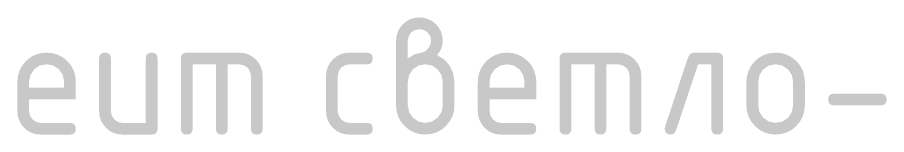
# Model space of a CAD drawing. Header units: millimetres. Extents: x 0 to 1189, y 0 to 841.
# Drawn here: x 1118.94 to 1141.5, y 750.13 to 753.15 of the extents above; entities that cross this region are included whole.
import ezdxf

# ---------------------------------------------------------------- set-up
doc = ezdxf.new("R2010")
doc.units = ezdxf.units.MM

msp = doc.modelspace()

# ---------------------------------------------------------------- hatches: boundary and pattern name
h = msp.add_hatch(color=7)
h.paths.add_polyline_path([(1129.074571, 752.096516), (1129.25847, 752.207241), (1129.426246, 752.244793), (1129.51761, 752.272285), (1129.599879, 752.350626), (1129.660306, 752.450121), (1129.679805, 752.549615), (1129.657757, 752.667162), (1129.59106, 752.765691), (1129.492806, 752.829977), (1129.375535, 752.850027), (1129.257781, 752.828323), (1129.159458, 752.765691), (1129.096344, 752.667162), (1129.074571, 752.549615)])
h.paths.add_polyline_path([(1129.828082, 752.185262), (1130.016047, 752.071229), (1130.16267, 751.906347), (1130.254309, 751.706669), (1130.285591, 751.491282), (1130.285591, 750.881637), (1130.271311, 750.731061), (1130.228816, 750.591078), (1130.158622, 750.462981), (1130.061246, 750.348061), (1129.946327, 750.251374), (1129.818229, 750.182696), (1129.678246, 750.141717), (1129.52767, 750.128126), (1129.375173, 750.141717), (1129.234975, 750.182696), (1129.106765, 750.251374), (1128.990235, 750.348061), (1128.89323, 750.464841), (1128.824388, 750.592732), (1128.783348, 750.731681), (1128.769749, 750.881637), (1128.769749, 752.549615), (1128.780902, 752.671778), (1128.814328, 752.784433), (1128.869975, 752.887579), (1128.947791, 752.981216), (1129.040749, 753.056716), (1129.142439, 753.111028), (1129.253742, 753.143842), (1129.375535, 753.154849), (1129.497698, 753.143782), (1129.610352, 753.110545), (1129.713498, 753.055088), (1129.807136, 752.977358), (1129.882403, 752.885951), (1129.936741, 752.78395), (1129.969684, 752.671718), (1129.980769, 752.549615), (1129.971252, 752.440827), (1129.942666, 752.343667), (1129.89496, 752.258392)])
h.paths.add_polyline_path([(1129.980769, 750.886047), (1129.980769, 751.491282), (1129.948454, 751.664845), (1129.84958, 751.813191), (1129.702681, 751.912065), (1129.52767, 751.94438), (1129.352659, 751.912065), (1129.20576, 751.813191), (1129.106886, 751.664845), (1129.074571, 751.491282), (1129.074571, 750.886047), (1129.106886, 750.709176), (1129.20576, 750.564137), (1129.352659, 750.463058), (1129.52767, 750.428538), (1129.702681, 750.463058), (1129.84958, 750.564137), (1129.948454, 750.710623)])
h = msp.add_hatch(color=7)
h.paths.add_polyline_path([(1119.699914, 751.94438), (1119.524903, 751.912065), (1119.378004, 751.813191), (1119.27913, 751.666292), (1119.246815, 751.491282), (1119.246815, 751.338595), (1120.153013, 751.338595), (1120.153013, 751.491282), (1120.120698, 751.666292), (1120.021823, 751.813191), (1119.874924, 751.912065)])
h.paths.add_polyline_path([(1119.246815, 751.034324), (1119.246815, 750.733361), (1119.269139, 750.617743), (1119.336111, 750.517835), (1119.433883, 750.450863), (1119.547778, 750.428538), (1120.305148, 750.428538), (1120.372026, 750.41903), (1120.419732, 750.390505), (1120.448317, 750.342962), (1120.457835, 750.276403), (1120.448317, 750.210214), (1120.419732, 750.164024), (1120.372026, 750.136954), (1120.305148, 750.128126), (1119.547778, 750.128126), (1119.425365, 750.138591), (1119.313029, 750.170501), (1119.211132, 750.224632), (1119.120035, 750.301759), (1119.042219, 750.394777), (1118.986572, 750.496889), (1118.953146, 750.609337), (1118.941993, 750.733361), (1118.941993, 751.486872), (1118.955592, 751.639378), (1118.996632, 751.779636), (1119.065473, 751.908009), (1119.162479, 752.024858), (1119.279009, 752.121545), (1119.407218, 752.190223), (1119.547416, 752.231202), (1119.699914, 752.244793), (1119.852411, 752.231262), (1119.992609, 752.190705), (1120.120818, 752.123172), (1120.237348, 752.028716), (1120.334354, 751.912186), (1120.403195, 751.783977), (1120.444235, 751.643779), (1120.457835, 751.491282), (1120.457835, 751.034324)])
h = msp.add_hatch(color=7)
h.dxf.hatch_style = 2
h.paths.add_polyline_path([(1122.579663, 752.096516), (1122.579663, 750.276403), (1122.570146, 750.210214), (1122.54156, 750.164024), (1122.493854, 750.136954), (1122.426976, 750.128126), (1121.669607, 750.128126), (1121.547194, 750.138591), (1121.434858, 750.170501), (1121.332961, 750.224632), (1121.241864, 750.301759), (1121.164048, 750.394777), (1121.108401, 750.496889), (1121.074975, 750.609337), (1121.063821, 750.733361), (1121.063821, 752.096516), (1121.073338, 752.160844), (1121.101924, 752.207241), (1121.14963, 752.235345), (1121.216508, 752.244793), (1121.283067, 752.235345), (1121.330609, 752.207241), (1121.359135, 752.160844), (1121.368643, 752.096516), (1121.368643, 750.733361), (1121.390967, 750.617743), (1121.45794, 750.517835), (1121.555712, 750.450863), (1121.669607, 750.428538), (1122.274841, 750.428538), (1122.274841, 752.096516), (1122.284349, 752.160844), (1122.312875, 752.207241), (1122.360417, 752.235345), (1122.426976, 752.244793), (1122.493854, 752.235345), (1122.54156, 752.207241), (1122.570146, 752.160844)])
h = msp.add_hatch(color=7)
h.dxf.hatch_style = 2
h.paths.add_polyline_path([(1123.338336, 752.244793), (1124.701492, 752.244793), (1124.822966, 752.233708), (1124.934104, 752.200764), (1125.035735, 752.146427), (1125.128683, 752.07116), (1125.2065, 751.977522), (1125.262146, 751.874376), (1125.295572, 751.761722), (1125.306726, 751.639558), (1125.306726, 750.276403), (1125.297209, 750.210214), (1125.268623, 750.164024), (1125.220917, 750.136954), (1125.154039, 750.128126), (1125.08748, 750.136954), (1125.039938, 750.164024), (1125.011412, 750.210214), (1125.001904, 750.276403), (1125.001904, 751.639558), (1124.980131, 751.756829), (1124.917017, 751.855084), (1124.818763, 751.919851), (1124.701492, 751.939971), (1124.39667, 751.939971), (1124.39667, 750.276403), (1124.387152, 750.210214), (1124.358567, 750.164024), (1124.310861, 750.136954), (1124.243983, 750.128126), (1124.179887, 750.136954), (1124.133464, 750.164024), (1124.105232, 750.210214), (1124.095706, 750.276403), (1124.095706, 751.939971), (1123.490472, 751.939971), (1123.490472, 750.276403), (1123.480963, 750.210214), (1123.452438, 750.164024), (1123.404895, 750.136954), (1123.338336, 750.128126), (1123.271458, 750.136954), (1123.223752, 750.164024), (1123.195167, 750.210214), (1123.18565, 750.276403), (1123.18565, 752.096516), (1123.195167, 752.160844), (1123.223752, 752.207241), (1123.271458, 752.235345)])
h = msp.add_hatch(color=7)
h.dxf.hatch_style = 2
h.paths.add_polyline_path([(1127.257685, 751.639558), (1127.257685, 750.733361), (1127.28001, 750.617743), (1127.346982, 750.517835), (1127.444754, 750.450863), (1127.558649, 750.428538), (1128.011197, 750.428538), (1128.078075, 750.41903), (1128.125781, 750.390505), (1128.154366, 750.342962), (1128.163883, 750.276403), (1128.154366, 750.210214), (1128.125781, 750.164024), (1128.078075, 750.136954), (1128.011197, 750.128126), (1127.558649, 750.128126), (1127.436236, 750.138591), (1127.3239, 750.170501), (1127.222003, 750.224632), (1127.130906, 750.301759), (1127.05309, 750.394777), (1126.997443, 750.496889), (1126.964017, 750.609337), (1126.952863, 750.733361), (1126.952863, 751.639558), (1126.964017, 751.761722), (1126.997443, 751.874376), (1127.05309, 751.977522), (1127.130906, 752.07116), (1127.222003, 752.146427), (1127.3239, 752.200764), (1127.436236, 752.233708), (1127.558649, 752.244793), (1128.011197, 752.244793), (1128.078075, 752.235284), (1128.125781, 752.206759), (1128.154366, 752.159217), (1128.163883, 752.092657), (1128.154366, 752.025779), (1128.125781, 751.978074), (1128.078075, 751.949488), (1128.011197, 751.939971), (1127.558649, 751.939971), (1127.440896, 751.918198), (1127.342573, 751.855084), (1127.279458, 751.756829)])
h = msp.add_hatch(color=7)
h.paths.add_polyline_path([(1131.649498, 751.94438), (1131.474488, 751.912065), (1131.327589, 751.813191), (1131.228714, 751.666292), (1131.196399, 751.491282), (1131.196399, 751.338595), (1132.102597, 751.338595), (1132.102597, 751.491282), (1132.070282, 751.666292), (1131.971408, 751.813191), (1131.824509, 751.912065)])
h.paths.add_polyline_path([(1131.196399, 751.034324), (1131.196399, 750.733361), (1131.218724, 750.617743), (1131.285696, 750.517835), (1131.383468, 750.450863), (1131.497363, 750.428538), (1132.254733, 750.428538), (1132.321611, 750.41903), (1132.369317, 750.390505), (1132.397902, 750.342962), (1132.407419, 750.276403), (1132.397902, 750.210214), (1132.369317, 750.164024), (1132.321611, 750.136954), (1132.254733, 750.128126), (1131.497363, 750.128126), (1131.37495, 750.138591), (1131.262614, 750.170501), (1131.160717, 750.224632), (1131.06962, 750.301759), (1130.991804, 750.394777), (1130.936157, 750.496889), (1130.902731, 750.609337), (1130.891577, 750.733361), (1130.891577, 751.486872), (1130.905177, 751.639378), (1130.946217, 751.779636), (1131.015058, 751.908009), (1131.112064, 752.024858), (1131.228594, 752.121545), (1131.356803, 752.190223), (1131.497001, 752.231202), (1131.649498, 752.244793), (1131.801996, 752.231262), (1131.942194, 752.190705), (1132.070403, 752.123172), (1132.186933, 752.028716), (1132.283939, 751.912186), (1132.35278, 751.783977), (1132.39382, 751.643779), (1132.407419, 751.491282), (1132.407419, 751.034324)])
h = msp.add_hatch(color=7)
h.dxf.hatch_style = 2
h.paths.add_polyline_path([(1133.166093, 752.244793), (1134.529248, 752.244793), (1134.650722, 752.233708), (1134.761861, 752.200764), (1134.863491, 752.146427), (1134.95644, 752.07116), (1135.034256, 751.977522), (1135.089903, 751.874376), (1135.123329, 751.761722), (1135.134482, 751.639558), (1135.134482, 750.276403), (1135.124965, 750.210214), (1135.09638, 750.164024), (1135.048674, 750.136954), (1134.981796, 750.128126), (1134.915236, 750.136954), (1134.867694, 750.164024), (1134.839169, 750.210214), (1134.82966, 750.276403), (1134.82966, 751.639558), (1134.807887, 751.756829), (1134.744773, 751.855084), (1134.646519, 751.919851), (1134.529248, 751.939971), (1134.224426, 751.939971), (1134.224426, 750.276403), (1134.214909, 750.210214), (1134.186323, 750.164024), (1134.138617, 750.136954), (1134.071739, 750.128126), (1134.007643, 750.136954), (1133.961221, 750.164024), (1133.932988, 750.210214), (1133.923462, 750.276403), (1133.923462, 751.939971), (1133.318228, 751.939971), (1133.318228, 750.276403), (1133.30872, 750.210214), (1133.280194, 750.164024), (1133.232652, 750.136954), (1133.166093, 750.128126), (1133.099215, 750.136954), (1133.051509, 750.164024), (1133.022923, 750.210214), (1133.013406, 750.276403), (1133.013406, 752.096516), (1133.022923, 752.160844), (1133.051509, 752.207241), (1133.099215, 752.235345)])
h = msp.add_hatch(color=7)
h.dxf.hatch_style = 2
h.paths.add_polyline_path([(1136.498806, 752.244793), (1137.10404, 752.244793), (1137.170918, 752.235345), (1137.218624, 752.207241), (1137.24721, 752.160844), (1137.256727, 752.096516), (1137.256727, 750.276403), (1137.24721, 750.210214), (1137.218624, 750.164024), (1137.170918, 750.136954), (1137.10404, 750.128126), (1137.037481, 750.136954), (1136.989939, 750.164024), (1136.961413, 750.210214), (1136.951905, 750.276403), (1136.951905, 751.939971), (1136.604639, 751.939971), (1136.033029, 750.22955), (1135.982317, 750.153413), (1135.893572, 750.128126), (1135.826694, 750.137635), (1135.778988, 750.16616), (1135.750402, 750.213702), (1135.740885, 750.280262), (1135.749704, 750.327115), (1136.346671, 752.121872), (1136.406615, 752.215165)])
h = msp.add_hatch(color=7)
h.paths.add_polyline_path([(1137.862713, 750.881637), (1137.862713, 751.486872), (1137.876313, 751.639378), (1137.917353, 751.779636), (1137.986194, 751.908009), (1138.0832, 752.024858), (1138.19973, 752.121545), (1138.327939, 752.190223), (1138.468137, 752.231202), (1138.620634, 752.244793), (1138.773132, 752.231262), (1138.91333, 752.190705), (1139.041539, 752.123172), (1139.158069, 752.028716), (1139.255075, 751.912117), (1139.323916, 751.783426), (1139.364956, 751.641918), (1139.378555, 751.486872), (1139.378555, 750.881637), (1139.364276, 750.731681), (1139.32178, 750.592732), (1139.251586, 750.464841), (1139.154211, 750.348061), (1139.039291, 750.251374), (1138.911194, 750.182696), (1138.771211, 750.141717), (1138.620634, 750.128126), (1138.468137, 750.141717), (1138.327939, 750.182696), (1138.19973, 750.251374), (1138.0832, 750.348061), (1137.986194, 750.464841), (1137.917353, 750.592732), (1137.876313, 750.731681)])
h.paths.add_polyline_path([(1139.073733, 750.886047), (1139.073733, 751.491282), (1139.041418, 751.664845), (1138.942544, 751.813191), (1138.795645, 751.912065), (1138.620634, 751.94438), (1138.445624, 751.912065), (1138.298725, 751.813191), (1138.19985, 751.664845), (1138.167535, 751.491282), (1138.167535, 750.886047), (1138.19985, 750.709176), (1138.298725, 750.564137), (1138.445624, 750.463058), (1138.620634, 750.428538), (1138.795645, 750.463058), (1138.942544, 750.564137), (1139.041418, 750.710623)])
h = msp.add_hatch(color=7)
h.dxf.hatch_style = 2
h.paths.add_polyline_path([(1141.347697, 750.881637), (1140.137229, 750.881637), (1140.070351, 750.891155), (1140.022645, 750.91974), (1139.994059, 750.967446), (1139.984542, 751.034324), (1139.994059, 751.100883), (1140.022645, 751.148426), (1140.070351, 751.176951), (1140.137229, 751.186459), (1141.347697, 751.186459), (1141.414575, 751.176951), (1141.462281, 751.148426), (1141.490867, 751.100883), (1141.500384, 751.034324), (1141.490867, 750.967446), (1141.462281, 750.91974), (1141.414575, 750.891155)])

doc.saveas('drawing.dxf')
